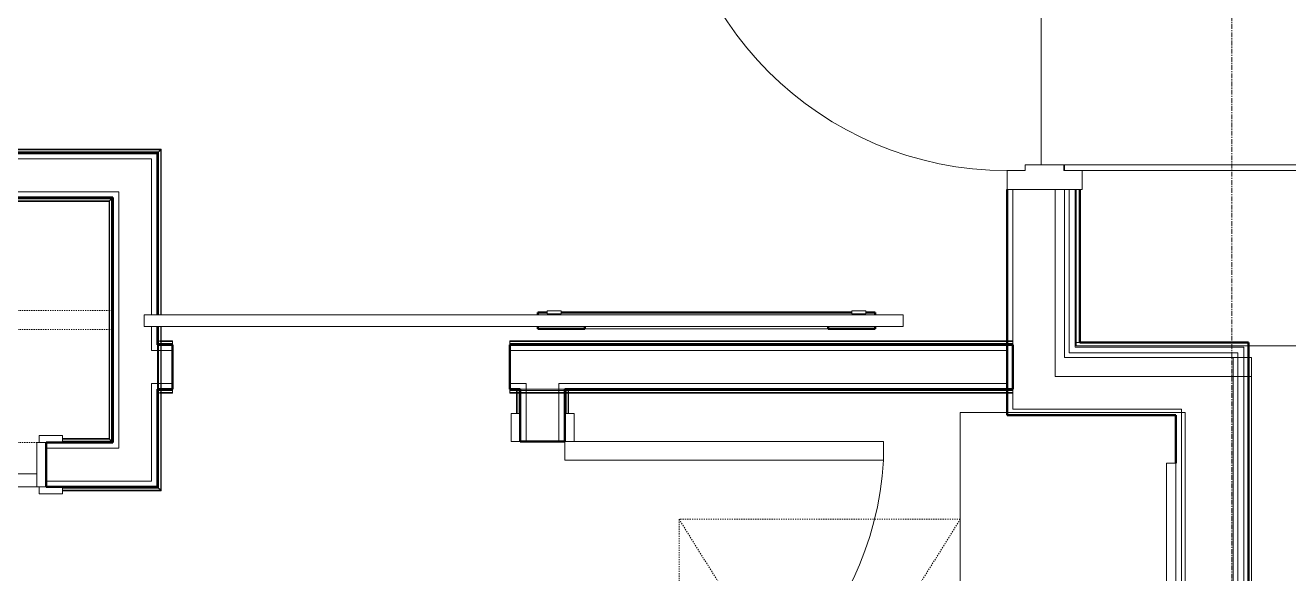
# Model space of a CAD drawing. Header units: inches. Extents: x -4218 to -1830, y 9767 to 12426.
# Drawn here: x -3610.1 to -3475.2, y 11663.7 to 11722.2 of the extents above; entities that cross this region are included whole.
import ezdxf

# ---------------------------------------------------------------- set-up
doc = ezdxf.new("R2010")
doc.units = ezdxf.units.IN
doc.header["$MEASUREMENT"] = 0
doc.linetypes.add('Dash', pattern=[0.25, 0.125, -0.125])
doc.linetypes.add('Grid Line 1_2_', pattern=[0.875, 0.5, -0.125, 0.125, -0.125])
for name, color, linetype, lineweight in [('0-1', 7, 'Continuous', 5), ('0-2', 253, 'Continuous', 9), ('0-3', 7, 'Continuous', 9), ('A-DOOR-1', 7, 'Continuous', 9), ('A-DOOR-2', 50, 'Continuous', 20), ('A-DOOR-3', 250, 'Continuous', 50), ('A-DOOR-FRAM-1', 50, 'Continuous', 20), ('A-FLOR-2', 252, 'Continuous', 9), ('A-FLOR-3', 7, 'Continuous', 9), ('A-FLOR-5', 192, 'Continuous', 9), ('A-GENM-HDLN-1', 7, 'Dash', 9), ('A-WALL-1', 250, 'Continuous', 50), ('A-WALL-2', 10, 'Continuous', 13), ('A-WALL-3', 254, 'Continuous', 9), ('A-WALL-4', 253, 'Continuous', 9), ('A-WALL-5', 252, 'Continuous', 9), ('A-WALL-6', 7, 'Continuous', 9), ('I-WALL-1', 250, 'Continuous', 50), ('I-WALL-3', 253, 'Continuous', 9), ('I-WALL-4', 252, 'Continuous', 9), ('Q-CASE-1', 252, 'Continuous', 9), ('Q-CASE-2', 7, 'Continuous', 9), ('Q-CASE-5', 254, 'Continuous', 9), ('Q-CASE-HDLN-1', 7, 'Dash', 9), ('S-GRID-1', 1, 'Grid Line 1_2_', 9)]:
    doc.layers.add(name, color=color, linetype=linetype, lineweight=lineweight)

# ---------------------------------------------------------------- blocks, each defined once
blk = doc.blocks.new('Basic Wall _ INT - W4BØF - _5_8 GYP - 2X4 WOOD_BATT_ - 5_8 GYP_ - ___-2863422-BACKGROUND - 3RD FLOOR')
at = {"layer": 'A-WALL-3'}
for p, q in [((-3595.98, 11683.36), (-3595.98, 11683.34)), ((-3595.98, 11683.22), (-3595.98, 11683.16)), ((-3595.98, 11683.16), (-3595.98, 11683.01)), ((-3595.98, 11683.01), (-3595.98, 11682.95))]:
    blk.add_line(p, q, dxfattribs=at)
at = {"layer": 'A-WALL-4'}
for p, q in [((-3595.98, 11683.24), (-3595.98, 11683.3)), ((-3595.98, 11682.95), (-3595.98, 11683.24)), ((-3595.69, 11683.01), (-3595.75, 11683.01)), ((-3595.57, 11683.01), (-3595.65, 11683.01)), ((-3557.55, 11683.01), (-3557.66, 11683.01)), ((-3557.46, 11683.01), (-3557.54, 11683.01)), ((-3557.4, 11683.01), (-3557.45, 11683.01)), ((-3557.25, 11683.36), (-3552.5, 11683.36)), ((-3556.66, 11683.01), (-3557.25, 11683.01)), ((-3553.12, 11683.01), (-3556.62, 11683.01)), ((-3552.5, 11683.01), (-3553.08, 11683.01)), ((-3552.3, 11683.01), (-3552.35, 11683.01)), ((-3552.21, 11683.01), (-3552.3, 11683.01)), ((-3552.09, 11683.01), (-3552.2, 11683.01)), ((-3505.3, 11683.36), (-3504.68, 11683.36)), ((-3504.68, 11683.01), (-3505.3, 11683.01)), ((-3504.68, 11683.34), (-3504.68, 11683.36)), ((-3504.68, 11683.16), (-3504.68, 11683.22)), ((-3504.68, 11683.01), (-3504.68, 11683.16)), ((-3504.68, 11682.95), (-3504.68, 11683.01))]:
    blk.add_line(p, q, dxfattribs=at)
at = {"layer": 'A-WALL-5'}
for p, q in [((-3595.98, 11683.32), (-3595.98, 11683.36)), ((-3595.98, 11683.36), (-3594.38, 11683.36)), ((-3595.98, 11683.3), (-3595.98, 11683.32)), ((-3595.69, 11682.95), (-3595.75, 11682.95)), ((-3595.57, 11682.95), (-3595.65, 11682.95)), ((-3594.38, 11683.01), (-3595.57, 11683.01)), ((-3594.38, 11683.34), (-3594.38, 11683.36)), ((-3594.38, 11683.16), (-3594.38, 11683.22)), ((-3594.38, 11683.01), (-3594.38, 11683.16)), ((-3594.38, 11682.95), (-3594.38, 11683.01)), ((-3558.38, 11683.36), (-3558.38, 11683.34)), ((-3558.38, 11683.36), (-3557.25, 11683.36)), ((-3558.38, 11683.22), (-3558.38, 11683.16)), ((-3558.38, 11683.16), (-3558.38, 11683.01)), ((-3558.38, 11683.01), (-3558.38, 11682.95)), ((-3557.66, 11683.01), (-3558.38, 11683.01)), ((-3557.55, 11682.95), (-3557.66, 11682.95)), ((-3557.46, 11682.95), (-3557.54, 11682.95)), ((-3557.4, 11682.95), (-3557.45, 11682.95)), ((-3557.25, 11683.24), (-3556.64, 11683.24)), ((-3552.5, 11682.95), (-3557.25, 11682.95)), ((-3556.62, 11683.24), (-3553.12, 11683.24)), ((-3553.11, 11683.24), (-3552.5, 11683.24)), ((-3552.47, 11683.36), (-3505.3, 11683.36)), ((-3552.3, 11682.95), (-3552.35, 11682.95)), ((-3552.21, 11682.95), (-3552.3, 11682.95)), ((-3552.09, 11682.95), (-3552.2, 11682.95)), ((-3505.3, 11683.01), (-3552.09, 11683.01)), ((-3505.3, 11683.24), (-3504.68, 11683.24)), ((-3504.68, 11682.95), (-3505.3, 11682.95)), ((-3504.68, 11683.36), (-3504.68, 11683.32)), ((-3504.68, 11683.32), (-3504.68, 11683.24)), ((-3504.68, 11683.24), (-3504.68, 11683.24)), ((-3504.68, 11683.24), (-3504.68, 11682.95))]:
    blk.add_line(p, q, dxfattribs=at)
at = {"layer": 'A-WALL-6'}
for p, q in [((-3595.98, 11683.24), (-3594.38, 11683.24)), ((-3594.38, 11682.95), (-3595.57, 11682.95)), ((-3594.38, 11683.36), (-3594.38, 11683.32)), ((-3594.38, 11683.32), (-3594.38, 11683.24)), ((-3594.38, 11683.24), (-3594.38, 11682.95)), ((-3558.38, 11683.32), (-3558.38, 11683.36)), ((-3558.38, 11683.24), (-3558.38, 11683.32)), ((-3558.38, 11683.24), (-3557.25, 11683.24)), ((-3558.38, 11682.95), (-3558.38, 11683.24)), ((-3557.66, 11682.95), (-3558.38, 11682.95)), ((-3552.47, 11683.24), (-3505.3, 11683.24)), ((-3505.3, 11682.95), (-3552.09, 11682.95))]:
    blk.add_line(p, q, dxfattribs=at)
blk = doc.blocks.new('Basic Wall _ INT - W4BØF - _5_8 GYP - 2X4 WOOD_BATT_ - 5_8 GYP_ - ___-2863423-BACKGROUND - 3RD FLOOR')
at = {"layer": 'A-WALL-3'}
for p, q in [((-3595.98, 11688.53), (-3595.98, 11688.47)), ((-3595.98, 11688.47), (-3595.98, 11688.32)), ((-3595.98, 11688.32), (-3595.98, 11688.25)), ((-3595.98, 11688.14), (-3595.98, 11688.11))]:
    blk.add_line(p, q, dxfattribs=at)
at = {"layer": 'A-WALL-4'}
for p, q in [((-3595.98, 11688.24), (-3595.98, 11688.53)), ((-3595.98, 11688.18), (-3595.98, 11688.24)), ((-3595.57, 11688.47), (-3595.74, 11688.47)), ((-3504.68, 11688.47), (-3505.3, 11688.47)), ((-3505.3, 11688.11), (-3504.68, 11688.11)), ((-3504.68, 11688.47), (-3504.68, 11688.53)), ((-3504.68, 11688.32), (-3504.68, 11688.41)), ((-3504.68, 11688.25), (-3504.68, 11688.32)), ((-3504.68, 11688.11), (-3504.68, 11688.14))]:
    blk.add_line(p, q, dxfattribs=at)
at = {"layer": 'A-WALL-5'}
for p, q in [((-3595.98, 11688.16), (-3595.98, 11688.18)), ((-3595.98, 11688.11), (-3595.98, 11688.16)), ((-3595.98, 11688.11), (-3594.38, 11688.11)), ((-3595.57, 11688.53), (-3595.74, 11688.53)), ((-3594.38, 11688.47), (-3595.57, 11688.47)), ((-3594.38, 11688.47), (-3594.38, 11688.53)), ((-3594.38, 11688.32), (-3594.38, 11688.47)), ((-3594.38, 11688.25), (-3594.38, 11688.32)), ((-3594.38, 11688.11), (-3594.38, 11688.14)), ((-3558.38, 11688.53), (-3558.38, 11688.47)), ((-3558.38, 11688.47), (-3558.38, 11688.32)), ((-3505.3, 11688.47), (-3558.38, 11688.47)), ((-3558.38, 11688.32), (-3558.38, 11688.25)), ((-3558.38, 11688.14), (-3558.38, 11688.11)), ((-3558.38, 11688.11), (-3505.3, 11688.11)), ((-3504.68, 11688.53), (-3505.3, 11688.53)), ((-3504.68, 11688.24), (-3505.3, 11688.24)), ((-3504.68, 11688.53), (-3504.68, 11688.43)), ((-3504.68, 11688.41), (-3504.68, 11688.32)), ((-3504.68, 11688.32), (-3504.68, 11688.24)), ((-3504.68, 11688.24), (-3504.68, 11688.23)), ((-3504.68, 11688.23), (-3504.68, 11688.16)), ((-3504.68, 11688.16), (-3504.68, 11688.11))]:
    blk.add_line(p, q, dxfattribs=at)
at = {"layer": 'A-WALL-6'}
for p, q in [((-3594.38, 11688.24), (-3595.98, 11688.24)), ((-3594.38, 11688.53), (-3595.57, 11688.53)), ((-3594.38, 11688.53), (-3594.38, 11688.24)), ((-3594.38, 11688.24), (-3594.38, 11688.16)), ((-3594.38, 11688.16), (-3594.38, 11688.11)), ((-3558.38, 11688.24), (-3558.38, 11688.53)), ((-3505.3, 11688.53), (-3558.38, 11688.53)), ((-3505.3, 11688.24), (-3558.38, 11688.24)), ((-3558.38, 11688.16), (-3558.38, 11688.24)), ((-3558.38, 11688.11), (-3558.38, 11688.16))]:
    blk.add_line(p, q, dxfattribs=at)
blk = doc.blocks.new('Basic Wall _ INT - W4BØF - _5_8 GYP - 2X4 WOOD_BATT_ - 5_8 GYP_ - ___-2863425-BACKGROUND - 3RD FLOOR')
at = {"layer": 'A-WALL-3'}
for p, q in [((-3552.47, 11683.36), (-3552.5, 11683.36)), ((-3552.47, 11683.36), (-3552.47, 11683.36)), ((-3552.3, 11683.36), (-3552.36, 11683.36)), ((-3552.15, 11683.36), (-3552.29, 11683.36)), ((-3552.09, 11683.36), (-3552.15, 11683.36))]:
    blk.add_line(p, q, dxfattribs=at)
at = {"layer": 'A-WALL-4'}
for p, q in [((-3552.43, 11683.36), (-3552.37, 11683.36)), ((-3552.37, 11683.36), (-3552.09, 11683.36)), ((-3552.15, 11683.21), (-3552.15, 11683.16)), ((-3552.15, 11683.15), (-3552.15, 11683.07)), ((-3552.15, 11683.06), (-3552.15, 11682.95)), ((-3552.5, 11677.78), (-3552.5, 11680.78)), ((-3552.5, 11640.78), (-3552.5, 11643.78)), ((-3552.5, 11554.11), (-3552.5, 11555.36)), ((-3552.15, 11555.36), (-3552.15, 11554.11)), ((-3552.5, 11554.11), (-3552.47, 11554.11)), ((-3552.36, 11554.11), (-3552.3, 11554.11)), ((-3552.29, 11554.11), (-3552.15, 11554.11)), ((-3552.15, 11554.11), (-3552.09, 11554.11))]:
    blk.add_line(p, q, dxfattribs=at)
at = {"layer": 'A-WALL-5'}
for p, q in [((-3552.5, 11683.36), (-3552.46, 11683.36)), ((-3552.5, 11680.78), (-3552.5, 11683.36)), ((-3552.46, 11683.36), (-3552.43, 11683.36)), ((-3552.15, 11682.95), (-3552.15, 11680.78)), ((-3552.09, 11683.21), (-3552.09, 11683.16)), ((-3552.09, 11683.15), (-3552.09, 11683.07)), ((-3552.09, 11683.06), (-3552.09, 11682.95)), ((-3552.5, 11555.36), (-3552.5, 11640.78)), ((-3552.15, 11640.78), (-3552.15, 11555.36)), ((-3552.37, 11554.11), (-3552.37, 11555.36)), ((-3552.09, 11555.36), (-3552.09, 11554.11)), ((-3552.46, 11554.11), (-3552.5, 11554.11)), ((-3552.41, 11554.11), (-3552.46, 11554.11)), ((-3552.4, 11554.11), (-3552.41, 11554.11)), ((-3552.37, 11554.11), (-3552.4, 11554.11)), ((-3552.09, 11554.11), (-3552.37, 11554.11))]:
    blk.add_line(p, q, dxfattribs=at)
at = {"layer": 'A-WALL-6'}
for p, q in [((-3552.37, 11680.78), (-3552.37, 11683.36)), ((-3552.09, 11682.95), (-3552.09, 11680.78)), ((-3552.37, 11555.36), (-3552.37, 11640.78)), ((-3552.09, 11640.78), (-3552.09, 11555.36))]:
    blk.add_line(p, q, dxfattribs=at)
blk = doc.blocks.new('Basic Wall _ INT - W4BØF - _5_8 GYP - 2X4 WOOD_BATT_ - 5_8 GYP_ - ___-2863424-BACKGROUND - 3RD FLOOR')
at = {"layer": 'A-WALL-3'}
for p, q in [((-3557.6, 11683.36), (-3557.66, 11683.36)), ((-3557.45, 11683.36), (-3557.6, 11683.36)), ((-3557.39, 11683.36), (-3557.45, 11683.36)), ((-3557.25, 11683.36), (-3557.27, 11683.36))]:
    blk.add_line(p, q, dxfattribs=at)
at = {"layer": 'A-WALL-4'}
for p, q in [((-3557.66, 11683.36), (-3557.37, 11683.36)), ((-3557.6, 11683.22), (-3557.6, 11683.16)), ((-3557.6, 11683.16), (-3557.6, 11683.07)), ((-3557.6, 11683.07), (-3557.6, 11682.95)), ((-3557.37, 11683.36), (-3557.31, 11683.36)), ((-3557.25, 11677.78), (-3557.25, 11680.78)), ((-3557.25, 11640.78), (-3557.25, 11643.78)), ((-3557.6, 11555.36), (-3557.6, 11554.11)), ((-3557.25, 11554.11), (-3557.25, 11555.36)), ((-3557.66, 11554.11), (-3557.6, 11554.11)), ((-3557.6, 11554.11), (-3557.45, 11554.11)), ((-3557.45, 11554.11), (-3557.39, 11554.11)), ((-3557.27, 11554.11), (-3557.25, 11554.11))]:
    blk.add_line(p, q, dxfattribs=at)
at = {"layer": 'A-WALL-5'}
for p, q in [((-3557.66, 11683.22), (-3557.66, 11683.16)), ((-3557.66, 11683.16), (-3557.66, 11683.07)), ((-3557.66, 11683.07), (-3557.66, 11682.95)), ((-3557.6, 11682.95), (-3557.6, 11680.78)), ((-3557.31, 11683.36), (-3557.29, 11683.36)), ((-3557.29, 11683.36), (-3557.25, 11683.36)), ((-3557.25, 11680.78), (-3557.25, 11683.36)), ((-3557.6, 11640.78), (-3557.6, 11555.36)), ((-3557.25, 11555.36), (-3557.25, 11640.78)), ((-3557.66, 11555.36), (-3557.66, 11554.11)), ((-3557.37, 11555.36), (-3557.37, 11554.11)), ((-3557.54, 11554.11), (-3557.66, 11554.11)), ((-3557.37, 11554.11), (-3557.54, 11554.11)), ((-3557.37, 11554.11), (-3557.37, 11554.11)), ((-3557.29, 11554.11), (-3557.37, 11554.11)), ((-3557.25, 11554.11), (-3557.29, 11554.11))]:
    blk.add_line(p, q, dxfattribs=at)
at = {"layer": 'A-WALL-6'}
for p, q in [((-3557.66, 11682.95), (-3557.66, 11680.78)), ((-3557.37, 11683.36), (-3557.37, 11680.78)), ((-3557.66, 11640.78), (-3557.66, 11555.36)), ((-3557.37, 11640.78), (-3557.37, 11555.36))]:
    blk.add_line(p, q, dxfattribs=at)
blk = doc.blocks.new('SWING - SINGLE - FLUSH - 2-10 x 6-8 - PRIVACY-3199405-BACKGROUND - 3RD FLOOR')
at = {"layer": 'A-DOOR-1'}
blk.add_arc((17, -2.38), 34.07, 180, 266.6343, dxfattribs=at)
at = {"layer": 'A-DOOR-2'}
for p, q in [((15, -2.38), (15, -36.38)), ((17, -2.38), (15, -2.38)), ((17, -2.38), (17, -36.38)), ((17, -36.38), (15, -36.38))]:
    blk.add_line(p, q, dxfattribs=at)
at = {"layer": 'A-DOOR-FRAM-1'}
for p, q in [((-20, 2.37), (-20, 3.37)), ((-20, 3.37), (-17, 3.37)), ((-17, 3.37), (-17, 2.37)), ((17, 2.37), (17, 3.37)), ((17, 3.37), (20, 3.37)), ((20, 3.37), (20, 2.37)), ((-17, 2.37), (-20, 2.37)), ((20, 2.37), (17, 2.37)), ((-20, -2.38), (-17, -2.38)), ((-20, -3.38), (-20, -2.38)), ((-17, -2.38), (-17, -3.38)), ((17, -2.38), (20, -2.38)), ((17, -3.38), (17, -2.38)), ((20, -2.38), (20, -3.38)), ((-17, -3.38), (-20, -3.38)), ((20, -3.38), (17, -3.38))]:
    blk.add_line(p, q, dxfattribs=at)
blk = doc.blocks.new('Basic Wall _ INT - W4BØF - _5_8 GYP - 2X4 WOOD_BATT_ - 5_8 GYP_ - ___-2863426-BACKGROUND - 3RD FLOOR')
at = {"layer": 'A-WALL-3'}
for p, q in [((-3676.94, 11678.1), (-3676.94, 11678.04)), ((-3676.94, 11678.04), (-3676.94, 11677.9)), ((-3676.94, 11677.89), (-3676.94, 11677.83)), ((-3676.94, 11677.71), (-3676.94, 11677.69))]:
    blk.add_line(p, q, dxfattribs=at)
at = {"layer": 'A-WALL-4'}
for p, q in [((-3676.94, 11677.81), (-3676.94, 11678.1)), ((-3676.94, 11677.75), (-3676.94, 11677.81)), ((-3676.75, 11678.04), (-3676.8, 11678.04)), ((-3676.66, 11678.04), (-3676.74, 11678.04)), ((-3676.55, 11678.04), (-3676.65, 11678.04)), ((-3671.59, 11677.69), (-3669.84, 11677.69)), ((-3607.84, 11677.69), (-3606.09, 11677.69)), ((-3601.08, 11678.04), (-3601.14, 11678.1)), ((-3600.94, 11677.9), (-3601.08, 11678.04)), ((-3600.87, 11677.83), (-3600.93, 11677.89)), ((-3600.73, 11677.69), (-3600.75, 11677.71))]:
    blk.add_line(p, q, dxfattribs=at)
at = {"layer": 'A-WALL-5'}
for p, q in [((-3676.94, 11677.73), (-3676.94, 11677.75)), ((-3676.94, 11677.69), (-3676.94, 11677.73)), ((-3676.94, 11677.69), (-3671.59, 11677.69)), ((-3676.75, 11678.1), (-3676.8, 11678.1)), ((-3676.66, 11678.1), (-3676.74, 11678.1)), ((-3676.55, 11678.1), (-3676.65, 11678.1)), ((-3671.59, 11678.04), (-3676.53, 11678.04)), ((-3601.08, 11678.04), (-3606.09, 11678.04)), ((-3606.09, 11677.69), (-3600.73, 11677.69))]:
    blk.add_line(p, q, dxfattribs=at)
at = {"layer": 'A-WALL-6'}
for p, q in [((-3671.59, 11677.81), (-3676.94, 11677.81)), ((-3671.59, 11678.1), (-3676.53, 11678.1)), ((-3601.14, 11678.1), (-3606.09, 11678.1)), ((-3600.86, 11677.81), (-3606.09, 11677.81))]:
    blk.add_line(p, q, dxfattribs=at)
at = {"layer": 'A-WALL-6', "flags": 128}
for points in [[(-3601.14, 11678.1), (-3601.02, 11677.98), (-3600.93, 11677.89), (-3600.87, 11677.83), (-3600.86, 11677.81)], [(-3600.86, 11677.81), (-3600.85, 11677.81), (-3600.84, 11677.8), (-3600.83, 11677.79), (-3600.81, 11677.77), (-3600.79, 11677.75), (-3600.77, 11677.73)]]:
    blk.add_lwpolyline(points, dxfattribs=at)
blk = doc.blocks.new('Basic Wall _ INT - W4BØF - _5_8 GYP - 2X4 WOOD_BATT_ - 5_8 GYP_ - ___-2863427-BACKGROUND - 3RD FLOOR')
at = {"layer": 'A-WALL-3'}
for p, q in [((-3676.94, 11672.94), (-3676.94, 11672.92)), ((-3676.94, 11672.8), (-3676.94, 11672.74)), ((-3676.94, 11672.73), (-3676.94, 11672.59)), ((-3676.94, 11672.59), (-3676.94, 11672.53))]:
    blk.add_line(p, q, dxfattribs=at)
at = {"layer": 'A-WALL-4'}
for p, q in [((-3676.94, 11672.81), (-3676.94, 11672.88)), ((-3676.94, 11672.53), (-3676.94, 11672.81)), ((-3676.75, 11672.59), (-3676.8, 11672.59)), ((-3676.67, 11672.59), (-3676.74, 11672.59)), ((-3676.55, 11672.59), (-3676.65, 11672.59)), ((-3671.59, 11672.94), (-3669.84, 11672.94)), ((-3595.96, 11672.92), (-3595.98, 11672.94)), ((-3595.78, 11672.74), (-3595.84, 11672.8)), ((-3595.63, 11672.59), (-3595.77, 11672.73)), ((-3595.57, 11672.53), (-3595.63, 11672.59))]:
    blk.add_line(p, q, dxfattribs=at)
at = {"layer": 'A-WALL-5'}
for p, q in [((-3676.94, 11672.9), (-3676.94, 11672.94)), ((-3676.94, 11672.94), (-3671.59, 11672.94)), ((-3676.94, 11672.88), (-3676.94, 11672.9)), ((-3676.75, 11672.53), (-3676.8, 11672.53)), ((-3676.67, 11672.53), (-3676.74, 11672.53)), ((-3676.55, 11672.53), (-3676.65, 11672.53)), ((-3671.59, 11672.59), (-3676.53, 11672.59)), ((-3606.09, 11672.94), (-3595.98, 11672.94)), ((-3595.63, 11672.59), (-3606.09, 11672.59))]:
    blk.add_line(p, q, dxfattribs=at)
at = {"layer": 'A-WALL-6'}
for p, q in [((-3676.94, 11672.81), (-3671.59, 11672.81)), ((-3671.59, 11672.53), (-3676.53, 11672.53)), ((-3606.09, 11672.81), (-3595.86, 11672.81)), ((-3595.57, 11672.53), (-3606.09, 11672.53))]:
    blk.add_line(p, q, dxfattribs=at)
at = {"layer": 'A-WALL-6', "flags": 128}
for points in [[(-3595.94, 11672.9), (-3595.92, 11672.88), (-3595.9, 11672.86), (-3595.88, 11672.84), (-3595.87, 11672.83), (-3595.86, 11672.82), (-3595.86, 11672.81)], [(-3595.86, 11672.81), (-3595.84, 11672.79), (-3595.78, 11672.74), (-3595.69, 11672.65), (-3595.57, 11672.53)]]:
    blk.add_lwpolyline(points, dxfattribs=at)
blk = doc.blocks.new('SLIDING - FLUSH - 5-0 x 6-8-3203585-BACKGROUND - 3RD FLOOR')
at = {"layer": 'A-DOOR-1'}
for p, q in [((-30.25, 3), (-32.75, 3)), ((-32.75, 3), (-32.75, 2.25)), ((-30.25, 2.25), (-30.25, 3)), ((30.25, 3), (30.25, 2.25)), ((32.75, 3), (30.25, 3)), ((32.75, 2.25), (32.75, 3)), ((-32.75, 2.25), (-30.25, 2.25)), ((30.25, 2.25), (32.75, 2.25)), ((-30.25, -2.5), (-32.75, -2.5)), ((-32.75, -2.5), (-32.75, -3.25)), ((-30.25, -3.25), (-30.25, -2.5)), ((32.75, -2.5), (30.25, -2.5)), ((30.25, -2.5), (30.25, -3.25)), ((32.75, -3.25), (32.75, -2.5)), ((-32.75, -3.25), (-30.25, -3.25)), ((30.25, -3.25), (32.75, -3.25))]:
    blk.add_line(p, q, dxfattribs=at)
at = {"layer": 'A-DOOR-2'}
for p, q in [((1, 2.25), (-30, 2.25)), ((-30, 2.25), (-30, 0.87)), ((1, 0.87), (1, 2.25)), ((-30, 0.87), (1, 0.87)), ((30, 0.87), (-1, 0.87)), ((-1, 0.87), (-1, -0.5)), ((30, -0.5), (30, 0.87)), ((-1, -0.5), (30, -0.5))]:
    blk.add_line(p, q, dxfattribs=at)
at = {"layer": 'A-DOOR-FRAM-1'}
for p, q in [((-30, 2.25), (-31, 2.25)), ((-31, 2.25), (-31, -2.5)), ((-30, -2.5), (-30, 2.25)), ((31, 2.25), (30, 2.25)), ((30, 2.25), (30, -2.5)), ((31, -2.5), (31, 2.25)), ((-31, -2.5), (-30, -2.5)), ((30, -2.5), (31, -2.5))]:
    blk.add_line(p, q, dxfattribs=at)
blk = doc.blocks.new('Basic Wall _ INT - W4BØF - _5_8 GYP - 2X4 WOOD_BATT_ - 5_8 GYP_ - ___-2863430-BACKGROUND - 3RD FLOOR')
at = {"layer": 'A-WALL-4'}
for p, q in [((-3682.1, 11703.46), (-3681.99, 11703.46)), ((-3681.99, 11703.46), (-3681.89, 11703.46)), ((-3681.89, 11703.46), (-3681.84, 11703.46)), ((-3676.94, 11703.81), (-3681.69, 11703.81)), ((-3681.69, 11703.46), (-3681.07, 11703.46)), ((-3681.02, 11703.46), (-3677.57, 11703.46)), ((-3677.56, 11703.46), (-3676.94, 11703.46)), ((-3676.8, 11703.46), (-3676.74, 11703.46)), ((-3676.74, 11703.46), (-3676.65, 11703.46)), ((-3676.65, 11703.46), (-3676.53, 11703.46)), ((-3601.14, 11703.4), (-3601.08, 11703.46)), ((-3601.08, 11703.46), (-3600.94, 11703.61)), ((-3600.93, 11703.61), (-3600.87, 11703.67)), ((-3600.75, 11703.79), (-3600.73, 11703.81))]:
    blk.add_line(p, q, dxfattribs=at)
at = {"layer": 'A-WALL-5'}
for p, q in [((-3705.69, 11703.81), (-3705.69, 11703.79)), ((-3681.69, 11703.81), (-3705.69, 11703.81)), ((-3705.69, 11703.67), (-3705.69, 11703.61)), ((-3705.69, 11703.61), (-3705.69, 11703.46)), ((-3705.69, 11703.46), (-3705.69, 11703.4)), ((-3705.69, 11703.46), (-3682.1, 11703.46)), ((-3682.1, 11703.4), (-3681.99, 11703.4)), ((-3681.99, 11703.4), (-3681.89, 11703.4)), ((-3681.89, 11703.4), (-3681.84, 11703.4)), ((-3681.69, 11703.69), (-3681.07, 11703.69)), ((-3681.69, 11703.4), (-3681.02, 11703.4)), ((-3681.05, 11703.69), (-3677.57, 11703.69)), ((-3681.01, 11703.4), (-3677.57, 11703.4)), ((-3677.56, 11703.69), (-3676.94, 11703.69)), ((-3677.56, 11703.4), (-3676.94, 11703.4)), ((-3600.73, 11703.81), (-3676.94, 11703.81)), ((-3676.8, 11703.4), (-3676.74, 11703.4)), ((-3676.74, 11703.4), (-3676.65, 11703.4)), ((-3676.65, 11703.4), (-3676.53, 11703.4)), ((-3676.53, 11703.46), (-3601.08, 11703.46))]:
    blk.add_line(p, q, dxfattribs=at)
at = {"layer": 'A-WALL-6'}
for p, q in [((-3705.69, 11703.77), (-3705.69, 11703.81)), ((-3705.69, 11703.69), (-3705.69, 11703.77)), ((-3705.69, 11703.69), (-3681.69, 11703.69)), ((-3705.69, 11703.4), (-3705.69, 11703.69)), ((-3705.69, 11703.4), (-3682.1, 11703.4)), ((-3676.94, 11703.69), (-3600.86, 11703.69)), ((-3676.53, 11703.4), (-3601.14, 11703.4))]:
    blk.add_line(p, q, dxfattribs=at)
at = {"layer": 'A-WALL-6', "flags": 128}
for points in [[(-3600.86, 11703.69), (-3600.87, 11703.67), (-3600.93, 11703.61), (-3601.02, 11703.52), (-3601.14, 11703.4)], [(-3600.77, 11703.77), (-3600.79, 11703.75), (-3600.81, 11703.73), (-3600.83, 11703.71), (-3600.84, 11703.7), (-3600.85, 11703.69), (-3600.86, 11703.69)]]:
    blk.add_lwpolyline(points, dxfattribs=at)
blk = doc.blocks.new('Basic Wall _ INT - W4BØF - _5_8 GYP - 2X4 WOOD_BATT_ - 5_8 GYP_ - ___-2863431-BACKGROUND - 3RD FLOOR')
at = {"layer": 'A-WALL-4'}
for p, q in [((-3595.98, 11708.56), (-3595.96, 11708.59)), ((-3595.84, 11708.7), (-3595.78, 11708.77)), ((-3595.77, 11708.77), (-3595.63, 11708.92)), ((-3595.63, 11708.92), (-3595.57, 11708.98))]:
    blk.add_line(p, q, dxfattribs=at)
at = {"layer": 'A-WALL-5'}
for p, q in [((-3705.69, 11708.98), (-3705.69, 11708.92)), ((-3705.69, 11708.92), (-3705.69, 11708.77)), ((-3705.69, 11708.92), (-3595.63, 11708.92)), ((-3705.69, 11708.77), (-3705.69, 11708.7)), ((-3705.69, 11708.59), (-3705.69, 11708.56)), ((-3595.98, 11708.56), (-3705.69, 11708.56))]:
    blk.add_line(p, q, dxfattribs=at)
at = {"layer": 'A-WALL-6'}
for p, q in [((-3705.69, 11708.69), (-3705.69, 11708.98)), ((-3705.69, 11708.98), (-3595.57, 11708.98)), ((-3595.86, 11708.69), (-3705.69, 11708.69)), ((-3705.69, 11708.61), (-3705.69, 11708.69)), ((-3705.69, 11708.56), (-3705.69, 11708.61))]:
    blk.add_line(p, q, dxfattribs=at)
at = {"layer": 'A-WALL-6', "flags": 128}
for points in [[(-3595.86, 11708.69), (-3595.86, 11708.69), (-3595.87, 11708.68), (-3595.88, 11708.67), (-3595.9, 11708.65), (-3595.92, 11708.63), (-3595.94, 11708.61)], [(-3595.57, 11708.98), (-3595.69, 11708.86), (-3595.78, 11708.77), (-3595.84, 11708.71), (-3595.86, 11708.69)]]:
    blk.add_lwpolyline(points, dxfattribs=at)
blk = doc.blocks.new('Basic Wall _ INT - W4BØF - _5_8 GYP - 2X4 WOOD_BATT_ - 5_8 GYP_ - ___-2863432-BACKGROUND - 3RD FLOOR')
at = {"layer": 'A-WALL-4'}
for p, q in [((-3595.96, 11708.59), (-3595.98, 11708.56)), ((-3595.78, 11708.77), (-3595.84, 11708.7)), ((-3595.63, 11708.92), (-3595.77, 11708.77)), ((-3595.57, 11708.98), (-3595.63, 11708.92)), ((-3595.98, 11688.11), (-3595.98, 11683.36)), ((-3595.63, 11688.41), (-3595.63, 11688.5)), ((-3595.63, 11688.32), (-3595.63, 11688.39)), ((-3595.63, 11688.26), (-3595.63, 11688.3)), ((-3595.63, 11683.36), (-3595.63, 11688.11)), ((-3595.63, 11683.16), (-3595.63, 11683.21)), ((-3595.63, 11683.07), (-3595.63, 11683.14)), ((-3595.63, 11682.95), (-3595.63, 11683.04)), ((-3595.98, 11672.94), (-3595.96, 11672.92)), ((-3595.84, 11672.8), (-3595.78, 11672.74)), ((-3595.77, 11672.73), (-3595.63, 11672.59)), ((-3595.63, 11672.59), (-3595.57, 11672.53))]:
    blk.add_line(p, q, dxfattribs=at)
at = {"layer": 'A-WALL-5'}
for p, q in [((-3595.98, 11708.56), (-3595.98, 11691.31)), ((-3595.63, 11691.31), (-3595.63, 11708.92)), ((-3595.98, 11690.06), (-3595.98, 11688.11)), ((-3595.63, 11688.53), (-3595.63, 11690.06)), ((-3595.86, 11683.36), (-3595.86, 11688.11)), ((-3595.57, 11688.41), (-3595.57, 11688.5)), ((-3595.57, 11688.32), (-3595.57, 11688.38)), ((-3595.57, 11683.36), (-3595.57, 11688.11)), ((-3595.98, 11683.36), (-3595.98, 11672.94)), ((-3595.63, 11672.59), (-3595.63, 11682.95)), ((-3595.57, 11683.07), (-3595.57, 11683.14)), ((-3595.57, 11682.95), (-3595.57, 11683.04))]:
    blk.add_line(p, q, dxfattribs=at)
at = {"layer": 'A-WALL-6'}
for p, q in [((-3595.86, 11691.31), (-3595.86, 11708.69)), ((-3595.57, 11691.31), (-3595.57, 11708.98)), ((-3595.86, 11688.11), (-3595.86, 11690.06)), ((-3595.57, 11688.53), (-3595.57, 11690.06)), ((-3595.86, 11672.81), (-3595.86, 11683.36)), ((-3595.57, 11672.53), (-3595.57, 11682.95))]:
    blk.add_line(p, q, dxfattribs=at)
at = {"layer": 'A-WALL-6', "flags": 128}
for points in [[(-3595.94, 11708.61), (-3595.92, 11708.63), (-3595.9, 11708.65), (-3595.88, 11708.67), (-3595.87, 11708.68), (-3595.86, 11708.69), (-3595.86, 11708.69)], [(-3595.86, 11708.69), (-3595.84, 11708.71), (-3595.78, 11708.77), (-3595.69, 11708.86), (-3595.57, 11708.98)], [(-3595.86, 11672.81), (-3595.86, 11672.82), (-3595.87, 11672.83), (-3595.88, 11672.84), (-3595.9, 11672.86), (-3595.92, 11672.88), (-3595.94, 11672.9)], [(-3595.57, 11672.53), (-3595.69, 11672.65), (-3595.78, 11672.74), (-3595.84, 11672.79), (-3595.86, 11672.81)]]:
    blk.add_lwpolyline(points, dxfattribs=at)
blk = doc.blocks.new('Basic Wall _ INT - W4BØF - _5_8 GYP - 2X4 WOOD_BATT_ - 5_8 GYP_ - ___-2863433-BACKGROUND - 3RD FLOOR')
at = {"layer": 'A-WALL-4'}
for p, q in [((-3601.08, 11703.46), (-3601.14, 11703.4)), ((-3600.94, 11703.61), (-3601.08, 11703.46)), ((-3600.87, 11703.67), (-3600.93, 11703.61)), ((-3600.73, 11703.81), (-3600.75, 11703.79)), ((-3601.14, 11678.1), (-3601.08, 11678.04)), ((-3601.08, 11678.04), (-3600.94, 11677.9)), ((-3600.93, 11677.89), (-3600.87, 11677.83)), ((-3600.75, 11677.71), (-3600.73, 11677.69))]:
    blk.add_line(p, q, dxfattribs=at)
at = {"layer": 'A-WALL-5'}
for p, q in [((-3601.08, 11678.04), (-3601.08, 11703.46)), ((-3600.73, 11703.81), (-3600.73, 11677.69))]:
    blk.add_line(p, q, dxfattribs=at)
at = {"layer": 'A-WALL-6'}
for p, q in [((-3601.14, 11678.1), (-3601.14, 11703.4)), ((-3600.86, 11703.69), (-3600.86, 11677.81))]:
    blk.add_line(p, q, dxfattribs=at)
at = {"layer": 'A-WALL-6', "flags": 128}
for points in [[(-3601.14, 11703.4), (-3601.02, 11703.52), (-3600.93, 11703.61), (-3600.87, 11703.67), (-3600.86, 11703.69)], [(-3600.86, 11703.69), (-3600.85, 11703.69), (-3600.84, 11703.7), (-3600.83, 11703.71), (-3600.81, 11703.73), (-3600.79, 11703.75), (-3600.77, 11703.77)], [(-3600.86, 11677.81), (-3600.87, 11677.83), (-3600.93, 11677.89), (-3601.02, 11677.98), (-3601.14, 11678.1)], [(-3600.77, 11677.73), (-3600.79, 11677.75), (-3600.81, 11677.77), (-3600.83, 11677.79), (-3600.84, 11677.8), (-3600.85, 11677.81), (-3600.86, 11677.81)]]:
    blk.add_lwpolyline(points, dxfattribs=at)
blk = doc.blocks.new('BARN - FLUSH - 3-0 x 7-0 BARN DOOR-2961666-BACKGROUND - 3RD FLOOR')
at = {"layer": 'A-DOOR-1'}
for p, q in [((21, -4.32), (-60, -4.32)), ((-60, -4.95), (-60, -4.32)), ((-60, -5.57), (-60, -4.95)), ((-52, -4.07), (-26, -4.07)), ((21, -4.32), (21, -4.95)), ((21, -4.95), (21, -5.57)), ((-60, -5.57), (21, -5.57)), ((-54.5, -5.67), (-56, -5.67)), ((-56, -5.67), (-56, -6)), ((-54.5, -6), (-56, -6)), ((-54.5, -6), (-54.5, -5.67)), ((-23.5, -6), (-23.5, -5.67)), ((-22, -5.67), (-23.5, -5.67)), ((-22, -6), (-23.5, -6)), ((-22, -5.67), (-22, -6))]:
    blk.add_line(p, q, dxfattribs=at)
at = {"layer": 'A-DOOR-3'}
for p, q in [((-52, -4.07), (-57, -4.07)), ((-57, -4.07), (-57, -4.32)), ((-52, -4.33), (-52, -4.07)), ((-21, -4.07), (-26, -4.07)), ((-26, -4.07), (-26, -4.32)), ((-21, -4.32), (-21, -4.07)), ((-57, -5.57), (-57, -5.82)), ((-57, -5.82), (-56, -5.82)), ((-54.5, -5.82), (-23.5, -5.82)), ((-22, -5.82), (-21, -5.82)), ((-21, -5.82), (-21, -5.57))]:
    blk.add_line(p, q, dxfattribs=at)
blk = doc.blocks.new('OD_CW_Closet - OD_CW_Closet-2749475-BACKGROUND - 3RD FLOOR')
at = {"layer": 'Q-CASE-HDLN-1'}
for p, q in [((76.95, 24), (0.74, 24)), ((0.74, 24), (0.74, -2.12)), ((76.95, -2.12), (76.95, 24)), ((0.74, 11.94), (76.95, 11.94)), ((0.74, 9.94), (76.95, 9.94)), ((0.74, -2.12), (76.95, -2.12))]:
    blk.add_line(p, q, dxfattribs=at)
blk = doc.blocks.new('Bath Vanity - Bath Vanity 60_-V105-BACKGROUND - 3RD FLOOR')
at = {"layer": 'Q-CASE-1'}
for p, q in [((30.74, 0), (30.74, 19)), ((-29.26, 1), (-29.26, 0)), ((-29.26, 0), (30.49, 0)), ((30.53, 0), (30.74, 0))]:
    blk.add_line(p, q, dxfattribs=at)
at = {"layer": 'Q-CASE-2'}
for p, q in [((30.74, 24), (-29.26, 24)), ((-29.26, 24), (-29.26, 1)), ((30.74, 19), (30.74, 24))]:
    blk.add_line(p, q, dxfattribs=at)
blk = doc.blocks.new('ADA Clearances - 30_x48_-V86-BACKGROUND - 3RD FLOOR')
at = {"layer": 'A-GENM-HDLN-1'}
for p, q in [((15, -24), (-15, 24)), ((-15, -24), (15, 24)), ((15, 24), (-15, 24)), ((15, -24), (15, 24)), ((-15, -24), (15, -24))]:
    blk.add_line(p, q, dxfattribs=at)
blk = doc.blocks.new('BATHROOM MIRROR - BATHROOM MIRROR 48_-3123886-BACKGROUND - 3RD FLOOR')
at = {"layer": 'Q-CASE-2'}
for p, q in [((-23.26, -23), (24.74, -23)), ((-23.26, -23), (-23.26, -24)), ((24.74, -24), (-23.26, -24)), ((24.74, -24), (24.74, -23))]:
    blk.add_line(p, q, dxfattribs=at)
at = {"layer": 'Q-CASE-5'}
blk.add_line((21.74, -24), (-20.26, -24), dxfattribs=at)
blk = doc.blocks.new('CTR - 1st Phase - Unit Layouts_rvt-1-BACKGROUND - 3RD FLOOR')
at = {"layer": 'A-WALL-1'}
for p, q in [((-3600.73, 11708.56), (-3705.69, 11708.56)), ((-3596.61, 11708.56), (-3600.73, 11708.56)), ((-3595.98, 11708.56), (-3596.61, 11708.56)), ((-3595.98, 11691.31), (-3595.98, 11708.56)), ((-3676.94, 11703.81), (-3600.73, 11703.81)), ((-3600.73, 11703.81), (-3600.73, 11677.69)), ((-3595.98, 11688.11), (-3595.98, 11690.06)), ((-3594.38, 11688.11), (-3595.98, 11688.11)), ((-3594.38, 11683.36), (-3594.38, 11688.11)), ((-3504.68, 11688.11), (-3558.38, 11688.11)), ((-3558.38, 11688.11), (-3558.38, 11683.36)), ((-3504.68, 11687.49), (-3504.68, 11688.11)), ((-3504.68, 11683.99), (-3504.68, 11687.49)), ((-3504.68, 11683.36), (-3504.68, 11683.99)), ((-3595.98, 11683.36), (-3594.38, 11683.36)), ((-3595.98, 11677.69), (-3595.98, 11683.36)), ((-3558.38, 11683.36), (-3557.25, 11683.36)), ((-3557.25, 11683.36), (-3557.25, 11677.78)), ((-3552.5, 11683.36), (-3504.68, 11683.36)), ((-3552.5, 11677.78), (-3552.5, 11683.36)), ((-3600.73, 11677.69), (-3607.84, 11677.69)), ((-3607.84, 11677.69), (-3607.84, 11672.94)), ((-3595.98, 11673.56), (-3595.98, 11677.69)), ((-3557.25, 11677.78), (-3552.5, 11677.78)), ((-3595.98, 11672.94), (-3595.98, 11673.56)), ((-3607.84, 11672.94), (-3595.98, 11672.94))]:
    blk.add_line(p, q, dxfattribs=at)
at = {"layer": 'A-WALL-2'}
for p, q in [((-3600.73, 11707.94), (-3705.07, 11707.94)), ((-3600.73, 11707.94), (-3600.11, 11707.94)), ((-3600.11, 11707.94), (-3596.61, 11707.94)), ((-3596.61, 11707.94), (-3596.61, 11691.31)), ((-3600.73, 11704.44), (-3677.57, 11704.44)), ((-3600.73, 11704.44), (-3600.11, 11704.44)), ((-3600.11, 11704.44), (-3600.11, 11677.69)), ((-3596.61, 11690.06), (-3596.61, 11687.49)), ((-3596.61, 11687.49), (-3595.98, 11687.49)), ((-3595.98, 11687.49), (-3594.38, 11687.49)), ((-3558.38, 11687.49), (-3505.3, 11687.49)), ((-3505.3, 11683.99), (-3505.3, 11687.49)), ((-3596.61, 11683.99), (-3595.98, 11683.99)), ((-3596.61, 11683.99), (-3596.61, 11677.69)), ((-3595.98, 11683.99), (-3594.38, 11683.99)), ((-3558.38, 11683.99), (-3556.62, 11683.99)), ((-3556.62, 11683.36), (-3556.62, 11683.99)), ((-3553.12, 11683.99), (-3505.3, 11683.99)), ((-3553.12, 11683.36), (-3553.12, 11683.99)), ((-3556.62, 11677.78), (-3556.62, 11683.36)), ((-3553.12, 11677.78), (-3553.12, 11683.36)), ((-3607.84, 11677.06), (-3600.11, 11677.06)), ((-3600.11, 11677.69), (-3600.11, 11677.06)), ((-3596.61, 11677.69), (-3596.61, 11677.06)), ((-3596.61, 11677.06), (-3596.61, 11673.56)), ((-3607.84, 11673.56), (-3596.61, 11673.56))]:
    blk.add_line(p, q, dxfattribs=at)
at = {"layer": 'A-WALL-3'}
for p, q in [((-3595.98, 11688.26), (-3595.98, 11688.53)), ((-3595.57, 11688.11), (-3595.74, 11688.11)), ((-3504.68, 11688.11), (-3505.3, 11688.11)), ((-3595.98, 11682.95), (-3595.98, 11683.22)), ((-3595.75, 11683.36), (-3595.69, 11683.36)), ((-3595.65, 11683.36), (-3595.57, 11683.36)), ((-3557.66, 11683.36), (-3557.39, 11683.36)), ((-3557.25, 11683.22), (-3557.25, 11683.16)), ((-3557.25, 11683.16), (-3557.25, 11683.07)), ((-3557.25, 11683.07), (-3557.25, 11682.95)), ((-3552.5, 11683.36), (-3552.47, 11683.36)), ((-3552.5, 11683.16), (-3552.5, 11683.21)), ((-3552.5, 11683.07), (-3552.5, 11683.15)), ((-3552.5, 11682.95), (-3552.5, 11683.06)), ((-3552.35, 11683.36), (-3552.09, 11683.36)), ((-3505.3, 11683.36), (-3504.68, 11683.36)), ((-3557.25, 11680.78), (-3557.25, 11677.78)), ((-3552.5, 11677.78), (-3552.5, 11680.78)), ((-3606.09, 11677.69), (-3607.84, 11677.69))]:
    blk.add_line(p, q, dxfattribs=at)
at = {"layer": 'A-WALL-4'}
for p, q in [((-3600.73, 11708.56), (-3705.69, 11708.56)), ((-3600.73, 11708.56), (-3595.98, 11708.56)), ((-3595.98, 11691.31), (-3595.98, 11708.56)), ((-3676.53, 11703.81), (-3600.73, 11703.81)), ((-3600.73, 11703.81), (-3600.73, 11677.69)), ((-3595.98, 11688.53), (-3595.98, 11690.06)), ((-3594.38, 11688.11), (-3595.57, 11688.11)), ((-3505.3, 11688.11), (-3558.38, 11688.11)), ((-3504.68, 11688.11), (-3504.68, 11686.75)), ((-3504.68, 11686.72), (-3504.68, 11683.36)), ((-3595.98, 11677.69), (-3595.98, 11682.95)), ((-3595.57, 11683.36), (-3594.38, 11683.36)), ((-3558.38, 11683.36), (-3557.66, 11683.36)), ((-3557.25, 11682.95), (-3557.25, 11680.78)), ((-3552.5, 11680.78), (-3552.5, 11682.95)), ((-3552.09, 11683.36), (-3505.3, 11683.36)), ((-3607.84, 11672.94), (-3607.84, 11677.69)), ((-3600.73, 11677.69), (-3606.09, 11677.69)), ((-3595.98, 11677.69), (-3595.98, 11672.94)), ((-3606.09, 11672.94), (-3595.98, 11672.94))]:
    blk.add_line(p, q, dxfattribs=at)
at = {"layer": 'A-WALL-5'}
for p, q in [((-3594.38, 11688.11), (-3594.38, 11683.36)), ((-3558.38, 11683.36), (-3558.38, 11688.11)), ((-3552.5, 11677.78), (-3557.25, 11677.78))]:
    blk.add_line(p, q, dxfattribs=at)
at = {"layer": '0-2'}
for name, p in [('Basic Wall _ INT - W4BØF - _5_8 GYP - 2X4 WOOD_BATT_ - 5_8 GYP_ - ___-2863431-BACKGROUND - 3RD FLOOR', (0, 0)), ('Basic Wall _ INT - W4BØF - _5_8 GYP - 2X4 WOOD_BATT_ - 5_8 GYP_ - ___-2863432-BACKGROUND - 3RD FLOOR', (0, 0)), ('Basic Wall _ INT - W4BØF - _5_8 GYP - 2X4 WOOD_BATT_ - 5_8 GYP_ - ___-2863430-BACKGROUND - 3RD FLOOR', (0, 0)), ('OD_CW_Closet - OD_CW_Closet-2749475-BACKGROUND - 3RD FLOOR', (-3677.68, 11679.81)), ('Basic Wall _ INT - W4BØF - _5_8 GYP - 2X4 WOOD_BATT_ - 5_8 GYP_ - ___-2863433-BACKGROUND - 3RD FLOOR', (0, 0)), ('Basic Wall _ INT - W4BØF - _5_8 GYP - 2X4 WOOD_BATT_ - 5_8 GYP_ - ___-2863423-BACKGROUND - 3RD FLOOR', (0, 0)), ('Basic Wall _ INT - W4BØF - _5_8 GYP - 2X4 WOOD_BATT_ - 5_8 GYP_ - ___-2863422-BACKGROUND - 3RD FLOOR', (0, 0)), ('Basic Wall _ INT - W4BØF - _5_8 GYP - 2X4 WOOD_BATT_ - 5_8 GYP_ - ___-2863424-BACKGROUND - 3RD FLOOR', (0, 0)), ('Basic Wall _ INT - W4BØF - _5_8 GYP - 2X4 WOOD_BATT_ - 5_8 GYP_ - ___-2863425-BACKGROUND - 3RD FLOOR', (0, 0)), ('Basic Wall _ INT - W4BØF - _5_8 GYP - 2X4 WOOD_BATT_ - 5_8 GYP_ - ___-2863426-BACKGROUND - 3RD FLOOR', (0, 0)), ('Basic Wall _ INT - W4BØF - _5_8 GYP - 2X4 WOOD_BATT_ - 5_8 GYP_ - ___-2863427-BACKGROUND - 3RD FLOOR', (0, 0))]:
    blk.add_blockref(name, p, dxfattribs=at)
for name, p, rotation in [('BARN - FLUSH - 3-0 x 7-0 BARN DOOR-2961666-BACKGROUND - 3RD FLOOR', (-3576.38, 11685.74), 180), ('SWING - SINGLE - FLUSH - 2-10 x 6-8 - PRIVACY-3199405-BACKGROUND - 3RD FLOOR', (-3554.87, 11660.78), 90.00000000001073), ('Bath Vanity - Bath Vanity 60_-V105-BACKGROUND - 3RD FLOOR', (-3486.3, 11650.13), 90.00000000013627), ('SLIDING - FLUSH - 5-0 x 6-8-3203585-BACKGROUND - 3RD FLOOR', (-3638.84, 11675.19), 180), ('BATHROOM MIRROR - BATHROOM MIRROR 48_-3123886-BACKGROUND - 3RD FLOOR', (-3511.3, 11650.75), 90.00000000005838), ('ADA Clearances - 30_x48_-V86-BACKGROUND - 3RD FLOOR', (-3525.3, 11645.49), 180)]:
    blk.add_blockref(name, p, dxfattribs=dict(at, rotation=rotation))
blk = doc.blocks.new('HOLLOW METAL - UNIT DOOR-2191979-BACKGROUND - 3RD FLOOR')
at = {"layer": 'A-DOOR-1'}
blk.add_arc((18, 4.125), 36, 90, 180, dxfattribs=at)
at = {"layer": 'A-DOOR-2'}
for p, q in [((18, 40.125), (16.25, 40.125)), ((16.25, 40.125), (16.25, 4.125)), ((18, 4.125), (18, 40.125)), ((16.25, 4.125), (18, 4.125))]:
    blk.add_line(p, q, dxfattribs=at)
at = {"layer": 'A-DOOR-FRAM-1'}
for p, q in [((-18, 4.125), (-20, 4.125)), ((-20, 4.125), (-20, -3.875)), ((-18, 2.1875), (-18, 4.125)), ((18, 4.125), (18, 2.1875)), ((20, 4.125), (18, 4.125)), ((20, -3.875), (20, 4.125)), ((-17.375, 2.1875), (-18, 2.1875)), ((-17.375, -1.9375), (-17.375, 2.1875)), ((18, 2.1875), (17.375, 2.1875)), ((17.375, 2.1875), (17.375, -1.9375)), ((-18, -3.875), (-18, -1.9375)), ((-18, -1.9375), (-17.375, -1.9375)), ((17.375, -1.9375), (18, -1.9375)), ((18, -1.9375), (18, -3.875)), ((-20, -3.875), (-18, -3.875)), ((18, -3.875), (20, -3.875))]:
    blk.add_line(p, q, dxfattribs=at)
blk = doc.blocks.new('CTR - 1st Phase - Common Walls_rvt-1-BACKGROUND - 3RD FLOOR')
at = {"layer": 'A-FLOR-2'}
for p, q in [((-3497.92, 11704.69), (-3497.92, 11687.99)), ((-3497.92, 11687.99), (-3479.55, 11687.99))]:
    blk.add_line(p, q, dxfattribs=at)
at = {"layer": 'A-FLOR-3'}
for p, q in [((-3501.67, 11742.06), (-3501.67, 11707.31)), ((-3499.24, 11707.31), (-3435.32, 11707.31)), ((-3435.32, 11706.69), (-3497.3, 11706.69)), ((-3479.55, 11687.99), (-3435.32, 11687.99))]:
    blk.add_line(p, q, dxfattribs=at)
at = {"layer": 'A-WALL-2'}
for p, q in [((-3504.67, 11704.69), (-3504.67, 11688.36)), ((-3499.17, 11704.69), (-3499.17, 11688.36)), ((-3498.67, 11704.69), (-3498.67, 11688.36)), ((-3498.05, 11704.69), (-3498.05, 11688.36)), ((-3504.67, 11686.74), (-3504.67, 11688.36)), ((-3499.17, 11687.24), (-3499.17, 11688.36)), ((-3498.67, 11687.86), (-3498.67, 11688.36)), ((-3498.67, 11687.24), (-3498.67, 11687.86)), ((-3498.05, 11688.36), (-3497.55, 11688.36)), ((-3498.05, 11687.86), (-3498.05, 11688.36)), ((-3480.05, 11687.86), (-3498.05, 11687.86)), ((-3480.05, 11687.86), (-3480.05, 11687.24)), ((-3504.67, 11681.24), (-3504.67, 11686.74)), ((-3499.17, 11686.74), (-3499.17, 11687.24)), ((-3481.17, 11686.74), (-3499.17, 11686.74)), ((-3480.67, 11687.24), (-3498.67, 11687.24)), ((-3481.17, 11686.74), (-3481.17, 11681.24)), ((-3480.67, 11687.24), (-3480.67, 11686.74)), ((-3480.67, 11686.74), (-3480.67, 11680.61)), ((-3480.05, 11687.24), (-3480.05, 11680.61)), ((-3486.67, 11681.24), (-3504.67, 11681.24)), ((-3486.67, 11681.24), (-3486.67, 11680.61)), ((-3481.17, 11681.24), (-3481.17, 11680.61)), ((-3486.67, 11554.74), (-3486.67, 11680.61)), ((-3481.17, 11551.24), (-3481.17, 11680.61)), ((-3480.67, 11550.99), (-3480.67, 11680.61)), ((-3480.05, 11550.99), (-3480.05, 11680.61))]:
    blk.add_line(p, q, dxfattribs=at)
at = {"layer": 'I-WALL-1'}
for p, q in [((-3505.3, 11704.69), (-3505.3, 11688.36)), ((-3497.55, 11688.36), (-3497.55, 11704.69)), ((-3505.3, 11688.36), (-3505.3, 11681.24)), ((-3479.55, 11688.36), (-3497.55, 11688.36)), ((-3479.55, 11687.86), (-3479.55, 11688.36)), ((-3479.55, 11680.61), (-3479.55, 11687.86)), ((-3505.3, 11681.24), (-3505.3, 11680.61)), ((-3505.3, 11680.61), (-3487.3, 11680.61)), ((-3487.3, 11680.61), (-3487.3, 11675.49)), ((-3479.55, 11550.99), (-3479.55, 11680.61))]:
    blk.add_line(p, q, dxfattribs=at)
at = {"layer": 'I-WALL-3'}
for p, q in [((-3505.3, 11704.69), (-3497.92, 11704.69)), ((-3505.3, 11688.53), (-3505.3, 11688.41)), ((-3505.3, 11688.41), (-3505.3, 11688.36)), ((-3505.3, 11688.32), (-3505.3, 11688.36)), ((-3505.3, 11688.26), (-3505.3, 11688.32)), ((-3505.3, 11687.49), (-3505.3, 11688.11)), ((-3505.3, 11683.99), (-3505.3, 11687.47)), ((-3505.3, 11683.36), (-3505.3, 11683.99)), ((-3505.3, 11683.16), (-3505.3, 11683.22)), ((-3505.3, 11683.07), (-3505.3, 11683.16)), ((-3505.3, 11682.95), (-3505.3, 11683.07))]:
    blk.add_line(p, q, dxfattribs=at)
at = {"layer": 'I-WALL-4'}
for p, q in [((-3505.3, 11704.69), (-3505.3, 11688.53)), ((-3479.55, 11687.99), (-3479.55, 11680.61)), ((-3505.3, 11680.86), (-3505.3, 11682.95)), ((-3479.55, 11550.99), (-3479.55, 11680.61))]:
    blk.add_line(p, q, dxfattribs=at)
at = {"layer": '0-3', "rotation": 89.99999999999125}
blk.add_blockref('HOLLOW METAL - UNIT DOOR-2191979-BACKGROUND - 3RD FLOOR', (-3501.17, 11724.69), dxfattribs=at)

msp = doc.modelspace()

# ---------------------------------------------------------------- linework, layer by layer
at = {"layer": 'A-FLOR-5'}
for p, q in [((-3499.17, 11706.69), (-3499.17, 11707.31)), ((-3500.17, 11704.69), (-3500.17, 11684.74)), ((-3499.17, 11686.74), (-3499.17, 11704.69)), ((-3480.05, 11686.74), (-3499.17, 11686.74)), ((-3479.22, 11686.74), (-3480.01, 11686.74)), ((-3479.22, 11686.74), (-3479.22, 11550.99)), ((-3500.17, 11684.74), (-3479.22, 11684.74))]:
    msp.add_line(p, q, dxfattribs=at)
at = {"layer": 'S-GRID-1'}
msp.add_line((-3481.32, 9836.18), (-3481.32, 12376.81), dxfattribs=at)

# ---------------------------------------------------------------- block references
at = {"layer": '0-1'}
for name in ['CTR - 1st Phase - Unit Layouts_rvt-1-BACKGROUND - 3RD FLOOR', 'CTR - 1st Phase - Common Walls_rvt-1-BACKGROUND - 3RD FLOOR']:
    msp.add_blockref(name, (0, 0), dxfattribs=at)

doc.saveas('drawing.dxf')
